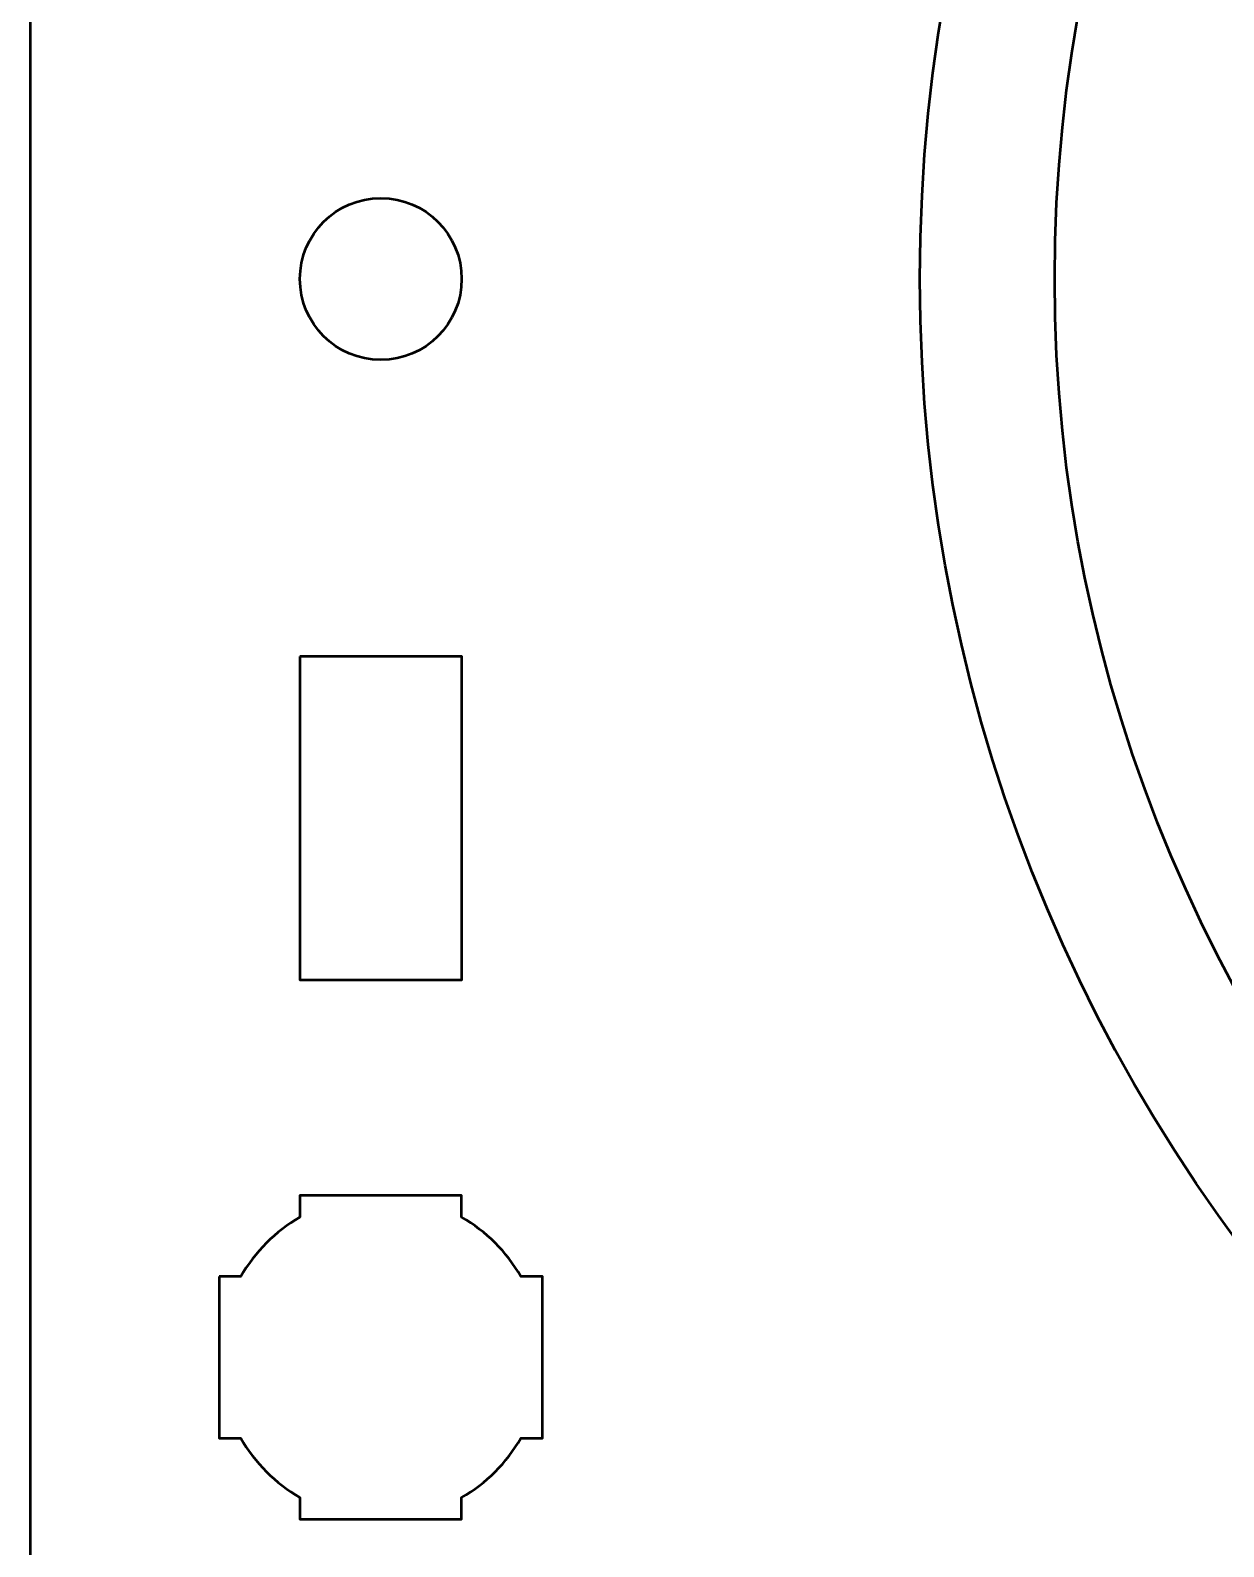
# Model space of a CAD drawing. Header units: centimetres. Extents: x -30.2 to 9.2, y -19.5 to -10.2.
# Drawn here: x -30.15 to -27.937, y -17.201 to -14.389 of the extents above; entities that cross this region are included whole.
import ezdxf

# ---------------------------------------------------------------- set-up
doc = ezdxf.new("R2010")
doc.units = ezdxf.units.CM
doc.header["$MEASUREMENT"] = 0
doc.layers.add('Layer 1', color=7, linetype='Continuous')

msp = doc.modelspace()

# ---------------------------------------------------------------- linework, layer by layer
at = {"layer": 'Layer 1', "lineweight": 53}
for centre, major_axis in [((-25.50001, -14.85001), (0, 3)), ((-25.50001, -14.85001), (0, 2.75)), ((-29.5, -14.84998), (0, 0.15))]:
    msp.add_ellipse(centre, major_axis=major_axis, ratio=1, dxfattribs=at)
for points, knots in [([(-29.64995, -10.19995), (-29.64995, -10.19995), (-21.35005, -10.19995), (-21.35005, -10.19995), (-21.35005, -10.19995), (-21.07305, -10.19995), (-20.84995, -10.42305), (-20.84995, -10.70005), (-20.84995, -10.70005), (-20.84995, -10.70005), (-20.84995, -18.99995), (-20.84995, -18.99995), (-20.84995, -18.99995), (-20.84995, -19.27695), (-21.07305, -19.50005), (-21.35005, -19.50005), (-21.35005, -19.50005), (-21.35005, -19.50005), (-29.64995, -19.50005), (-29.64995, -19.50005), (-29.64995, -19.50005), (-29.92695, -19.50005), (-30.15005, -19.27695), (-30.15005, -18.99995), (-30.15005, -18.99995), (-30.15005, -18.99995), (-30.15005, -10.70005), (-30.15005, -10.70005), (-30.15005, -10.70005), (-30.15005, -10.42305), (-29.92695, -10.19995), (-29.64995, -10.19995)], [0, 0, 0, 0, 0.125, 0.125, 0.125, 0.125, 0.25, 0.25, 0.25, 0.25, 0.375, 0.375, 0.375, 0.375, 0.5, 0.5, 0.5, 0.5, 0.625, 0.625, 0.625, 0.625, 0.75, 0.75, 0.75, 0.75, 0.875, 0.875, 0.875, 0.875, 1, 1, 1, 1]), ([(-29.64995, -15.55003), (-29.64995, -15.55003), (-29.34995, -15.55003), (-29.34995, -15.55003), (-29.34995, -15.55003), (-29.34995, -15.55003), (-29.34995, -16.15003), (-29.34995, -16.15003), (-29.34995, -16.15003), (-29.34995, -16.15003), (-29.64995, -16.15003), (-29.64995, -16.15003), (-29.64995, -16.15003), (-29.64995, -16.15003), (-29.64995, -15.55003), (-29.64995, -15.55003)], [0, 0, 0, 0, 0.25, 0.25, 0.25, 0.25, 0.5, 0.5, 0.5, 0.5, 0.75, 0.75, 0.75, 0.75, 1, 1, 1, 1]), ([(-29.80001, -16.69997), (-29.80001, -16.69997), (-29.75981, -16.69997), (-29.75981, -16.69997), (-29.75981, -16.69997), (-29.73348, -16.65445), (-29.69552, -16.61652), (-29.65001, -16.59019), (-29.65001, -16.59019), (-29.65001, -16.59019), (-29.65001, -16.54997), (-29.65001, -16.54997), (-29.65001, -16.54997), (-29.65001, -16.54997), (-29.35001, -16.54997), (-29.35001, -16.54997), (-29.35001, -16.54997), (-29.35001, -16.54997), (-29.35001, -16.59016), (-29.35001, -16.59016), (-29.35001, -16.59016), (-29.30448, -16.61649), (-29.26649, -16.65444), (-29.24013, -16.69997), (-29.24013, -16.69997), (-29.24013, -16.69997), (-29.20001, -16.69997), (-29.20001, -16.69997), (-29.20001, -16.69997), (-29.20001, -16.69997), (-29.20001, -16.84539), (-29.20001, -16.84539), (-29.20001, -16.84539), (-29.20001, -16.84539), (-29.19995, -16.85004), (-29.19995, -16.85004), (-29.19995, -16.85004), (-29.19995, -16.85004), (-29.20001, -16.85468), (-29.20001, -16.85468), (-29.20001, -16.85468), (-29.20001, -16.85468), (-29.20001, -16.99997), (-29.20001, -16.99997), (-29.20001, -16.99997), (-29.20001, -16.99997), (-29.24008, -16.99997), (-29.24008, -16.99997), (-29.24008, -16.99997), (-29.26643, -17.04554), (-29.30443, -17.08355), (-29.35001, -17.10991), (-29.35001, -17.10991), (-29.35001, -17.10991), (-29.35001, -17.14997), (-29.35001, -17.14997), (-29.35001, -17.14997), (-29.35001, -17.14997), (-29.49329, -17.14997), (-29.49329, -17.14997), (-29.49329, -17.14997), (-29.49329, -17.14997), (-29.49996, -17.15005), (-29.49996, -17.15005), (-29.49996, -17.15005), (-29.49996, -17.15005), (-29.50664, -17.14997), (-29.50664, -17.14997), (-29.50664, -17.14997), (-29.50664, -17.14997), (-29.65001, -17.14997), (-29.65001, -17.14997), (-29.65001, -17.14997), (-29.65001, -17.14997), (-29.65001, -17.10987), (-29.65001, -17.10987), (-29.65001, -17.10987), (-29.69555, -17.08351), (-29.73353, -17.04552), (-29.75986, -16.99997), (-29.75986, -16.99997), (-29.75986, -16.99997), (-29.80001, -16.99997), (-29.80001, -16.99997), (-29.80001, -16.99997), (-29.80001, -16.99997), (-29.80001, -16.69997), (-29.80001, -16.69997)], [0, 0, 0, 0, 0.0454545, 0.0454545, 0.0454545, 0.0454545, 0.0909091, 0.0909091, 0.0909091, 0.0909091, 0.1363636, 0.1363636, 0.1363636, 0.1363636, 0.1818182, 0.1818182, 0.1818182, 0.1818182, 0.2272727, 0.2272727, 0.2272727, 0.2272727, 0.2727273, 0.2727273, 0.2727273, 0.2727273, 0.3181818, 0.3181818, 0.3181818, 0.3181818, 0.3636364, 0.3636364, 0.3636364, 0.3636364, 0.4090909, 0.4090909, 0.4090909, 0.4090909, 0.4545455, 0.4545455, 0.4545455, 0.4545455, 0.5, 0.5, 0.5, 0.5, 0.5454545, 0.5454545, 0.5454545, 0.5454545, 0.5909091, 0.5909091, 0.5909091, 0.5909091, 0.6363636, 0.6363636, 0.6363636, 0.6363636, 0.6818182, 0.6818182, 0.6818182, 0.6818182, 0.7272727, 0.7272727, 0.7272727, 0.7272727, 0.7727273, 0.7727273, 0.7727273, 0.7727273, 0.8181818, 0.8181818, 0.8181818, 0.8181818, 0.8636364, 0.8636364, 0.8636364, 0.8636364, 0.9090909, 0.9090909, 0.9090909, 0.9090909, 0.9545455, 0.9545455, 0.9545455, 0.9545455, 1, 1, 1, 1])]:
    msp.add_open_spline(points, degree=3, knots=knots, dxfattribs=at)

doc.saveas('drawing.dxf')
